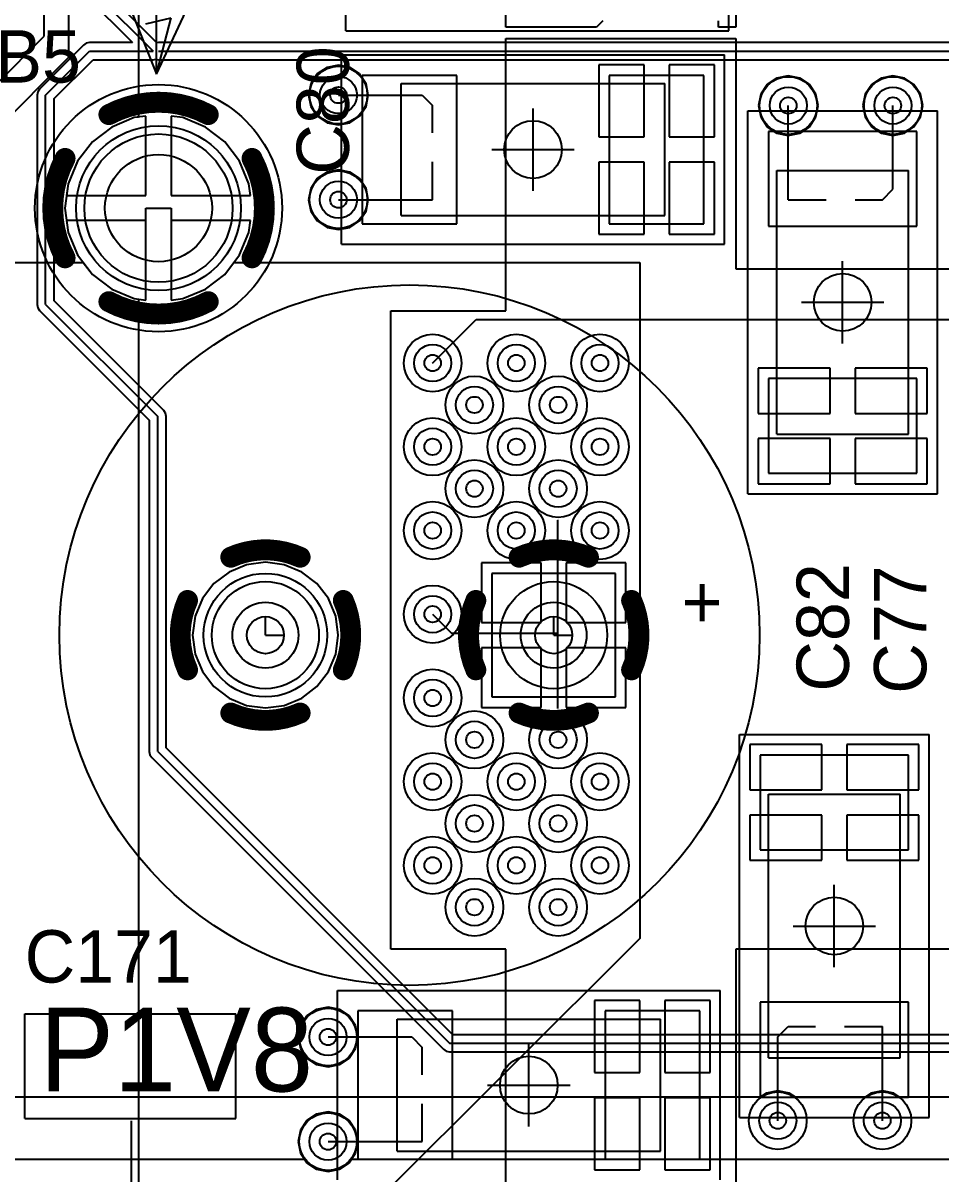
# Model space of a CAD drawing. Extents: x 28 to 300, y 18 to 330.
# Drawn here: x 205.04 to 216.19, y 114.89 to 128.86 of the extents above; entities that cross this region are included whole.
import ezdxf

# ---------------------------------------------------------------- set-up
doc = ezdxf.new("R2010")
doc.units = 0
for name, color, linetype in [('BOTTOMLAYER', 5, 'CONTINUOUS'), ('BOTTOMSOLDER', 6, 'CONTINUOUS'), ('DRILLDRAWING', 1, 'CONTINUOUS'), ('INTERNALPLANE1', 76, 'CONTINUOUS'), ('INTERNALPLANE6', 136, 'CONTINUOUS'), ('MECHANICAL14', 56, 'CONTINUOUS'), ('MECHANICAL15', 56, 'CONTINUOUS'), ('MECHANICAL8', 56, 'CONTINUOUS'), ('MIDLAYER1', 16, 'CONTINUOUS'), ('MIDLAYER3', 90, 'CONTINUOUS'), ('MULTILAYER', 9, 'CONTINUOUS'), ('PADHOLELAYER', 156, 'CONTINUOUS'), ('TOPLAYER', 1, 'CONTINUOUS'), ('TOPOVERLAY', 2, 'CONTINUOUS'), ('TOPPASTE', 8, 'CONTINUOUS'), ('TOPSOLDER', 216, 'CONTINUOUS'), ('VIAHOLELAYER', 16, 'CONTINUOUS')]:
    doc.layers.add(name, color=color, linetype=linetype)

msp = doc.modelspace()

# ---------------------------------------------------------------- linework, layer by layer
at = {"layer": 'BOTTOMLAYER'}
for p, q in [((208.615, 128.242), (208.537, 128.124)), ((208.733, 128.32), (208.615, 128.242)), ((208.872, 128.348), (208.733, 128.32)), ((209.011, 128.32), (208.872, 128.348)), ((209.128, 128.242), (209.011, 128.32)), ((209.207, 128.124), (209.128, 128.242)), ((214.333, 128.221), (214.194, 128.193)), ((214.472, 128.193), (214.333, 128.221)), ((215.603, 128.221), (215.464, 128.193)), ((215.742, 128.193), (215.603, 128.221)), ((208.537, 128.124), (208.509, 127.986)), ((209.234, 127.986), (209.207, 128.124)), ((214.076, 128.115), (213.998, 127.997)), ((214.194, 128.193), (214.076, 128.115)), ((214.589, 128.115), (214.472, 128.193)), ((214.668, 127.997), (214.589, 128.115)), ((215.346, 128.115), (215.268, 127.997)), ((215.464, 128.193), (215.346, 128.115)), ((215.859, 128.115), (215.742, 128.193)), ((215.938, 127.997), (215.859, 128.115)), ((208.509, 127.986), (208.537, 127.847)), ((209.207, 127.847), (209.234, 127.986)), ((213.998, 127.997), (213.97, 127.859)), ((214.695, 127.859), (214.668, 127.997)), ((215.268, 127.997), (215.24, 127.859)), ((215.965, 127.859), (215.938, 127.997)), ((208.537, 127.847), (208.615, 127.729)), ((209.128, 127.729), (209.207, 127.847)), ((213.97, 127.859), (213.998, 127.72)), ((214.668, 127.72), (214.695, 127.859)), ((215.24, 127.859), (215.268, 127.72)), ((215.938, 127.72), (215.965, 127.859)), ((206.393, 127.712), (206.119, 127.598)), ((206.535, 127.731), (206.393, 127.712)), ((206.535, 126.766), (206.535, 127.731)), ((206.982, 127.712), (206.84, 127.731)), ((206.84, 127.731), (206.84, 126.766)), ((207.256, 127.598), (206.982, 127.712)), ((208.615, 127.729), (208.733, 127.651)), ((209.011, 127.651), (209.128, 127.729)), ((213.998, 127.72), (214.076, 127.602)), ((214.589, 127.602), (214.668, 127.72)), ((215.268, 127.72), (215.346, 127.602)), ((215.859, 127.602), (215.938, 127.72)), ((206.119, 127.598), (205.884, 127.418)), ((207.491, 127.418), (207.256, 127.598)), ((208.733, 127.651), (208.872, 127.623)), ((208.872, 127.623), (209.011, 127.651)), ((214.076, 127.602), (214.194, 127.524)), ((214.194, 127.524), (214.333, 127.496)), ((214.333, 127.496), (214.472, 127.524)), ((214.472, 127.524), (214.589, 127.602)), ((215.346, 127.602), (215.464, 127.524)), ((215.464, 127.524), (215.603, 127.496)), ((215.603, 127.496), (215.742, 127.524)), ((215.742, 127.524), (215.859, 127.602)), ((205.884, 127.418), (205.703, 127.182)), ((207.672, 127.182), (207.491, 127.418)), ((205.703, 127.182), (205.589, 126.908)), ((207.785, 126.908), (207.672, 127.182)), ((208.615, 126.972), (208.537, 126.854)), ((208.733, 127.05), (208.615, 126.972)), ((208.872, 127.078), (208.733, 127.05)), ((209.011, 127.05), (208.872, 127.078)), ((209.128, 126.972), (209.011, 127.05)), ((209.207, 126.854), (209.128, 126.972)), ((205.589, 126.908), (205.571, 126.766)), ((207.804, 126.766), (207.785, 126.908)), ((208.537, 126.854), (208.509, 126.716)), ((209.234, 126.716), (209.207, 126.854)), ((205.571, 126.766), (206.535, 126.766)), ((206.84, 126.766), (207.804, 126.766)), ((208.509, 126.716), (208.537, 126.577)), ((209.207, 126.577), (209.234, 126.716)), ((208.537, 126.577), (208.615, 126.459)), ((209.128, 126.459), (209.207, 126.577)), ((206.535, 126.462), (205.571, 126.462)), ((205.571, 126.462), (205.589, 126.32)), ((206.535, 125.497), (206.535, 126.462)), ((207.804, 126.462), (206.84, 126.462)), ((206.84, 126.462), (206.84, 125.497)), ((207.785, 126.32), (207.804, 126.462)), ((208.615, 126.459), (208.733, 126.381)), ((209.011, 126.381), (209.128, 126.459)), ((205.589, 126.32), (205.703, 126.046)), ((207.672, 126.046), (207.785, 126.32)), ((208.733, 126.381), (208.872, 126.353)), ((208.872, 126.353), (209.011, 126.381)), ((205.703, 126.046), (205.884, 125.81)), ((207.491, 125.81), (207.672, 126.046)), ((205.884, 125.81), (206.119, 125.629)), ((207.256, 125.629), (207.491, 125.81)), ((206.119, 125.629), (206.393, 125.516)), ((206.982, 125.516), (207.256, 125.629)), ((206.393, 125.516), (206.535, 125.497)), ((206.84, 125.497), (206.982, 125.516)), ((207.756, 122.287), (207.543, 122.198)), ((207.985, 122.317), (207.756, 122.287)), ((208.214, 122.287), (207.985, 122.317)), ((208.428, 122.198), (208.214, 122.287)), ((211.333, 122.309), (210.608, 122.309)), ((210.608, 122.309), (210.608, 121.585)), ((211.333, 121.585), (211.333, 122.309)), ((212.362, 122.309), (211.638, 122.309)), ((211.638, 122.309), (211.638, 121.585)), ((212.362, 121.585), (212.362, 122.309)), ((207.543, 122.198), (207.36, 122.058)), ((208.611, 122.058), (208.428, 122.198)), ((212.235, 122.182), (210.735, 122.182)), ((210.735, 122.182), (210.735, 120.682)), ((212.235, 120.682), (212.235, 122.182)), ((207.36, 122.058), (207.219, 121.875)), ((208.751, 121.875), (208.611, 122.058)), ((207.219, 121.875), (207.131, 121.661)), ((208.84, 121.661), (208.751, 121.875)), ((207.131, 121.661), (207.101, 121.432)), ((208.87, 121.432), (208.84, 121.661)), ((210.608, 121.585), (211.333, 121.585)), ((211.638, 121.585), (212.362, 121.585)), ((207.101, 121.432), (207.131, 121.203)), ((208.84, 121.203), (208.87, 121.432)), ((211.333, 121.28), (210.608, 121.28)), ((210.608, 121.28), (210.608, 120.555)), ((211.333, 120.555), (211.333, 121.28)), ((212.362, 121.28), (211.638, 121.28)), ((211.638, 121.28), (211.638, 120.555)), ((212.362, 120.555), (212.362, 121.28)), ((207.131, 121.203), (207.219, 120.99)), ((208.751, 120.99), (208.84, 121.203)), ((207.219, 120.99), (207.36, 120.807)), ((208.611, 120.807), (208.751, 120.99)), ((207.36, 120.807), (207.543, 120.666)), ((208.428, 120.666), (208.611, 120.807)), ((210.735, 120.682), (212.235, 120.682)), ((207.543, 120.666), (207.756, 120.578)), ((207.756, 120.578), (207.985, 120.548)), ((207.985, 120.548), (208.214, 120.578)), ((208.214, 120.578), (208.428, 120.666)), ((210.608, 120.555), (211.333, 120.555)), ((211.638, 120.555), (212.362, 120.555)), ((208.745, 116.918), (208.606, 116.89)), ((208.884, 116.89), (208.745, 116.918)), ((208.488, 116.812), (208.41, 116.694)), ((208.606, 116.89), (208.488, 116.812)), ((209.001, 116.812), (208.884, 116.89)), ((209.08, 116.694), (209.001, 116.812)), ((208.41, 116.694), (208.382, 116.556)), ((209.107, 116.556), (209.08, 116.694)), ((208.382, 116.556), (208.41, 116.417)), ((209.08, 116.417), (209.107, 116.556)), ((208.41, 116.417), (208.488, 116.299)), ((209.001, 116.299), (209.08, 116.417)), ((208.488, 116.299), (208.606, 116.221)), ((208.606, 116.221), (208.745, 116.193)), ((208.745, 116.193), (208.884, 116.221)), ((208.884, 116.221), (209.001, 116.299)), ((213.993, 115.825), (204.925, 115.825)), ((214.067, 115.874), (213.993, 115.825)), ((214.206, 115.902), (214.067, 115.874)), ((214.345, 115.874), (214.206, 115.902)), ((214.419, 115.825), (214.345, 115.874)), ((215.263, 115.825), (214.419, 115.825)), ((215.337, 115.874), (215.263, 115.825)), ((215.476, 115.902), (215.337, 115.874)), ((215.615, 115.874), (215.476, 115.902)), ((215.689, 115.825), (215.615, 115.874)), ((216.533, 115.825), (215.689, 115.825)), ((204.743, 115.072), (208.46, 115.072)), ((208.46, 115.072), (208.488, 115.029)), ((208.488, 115.029), (208.606, 114.951)), ((208.884, 114.951), (209.001, 115.029)), ((209.001, 115.029), (209.03, 115.072)), ((209.03, 115.072), (223.562, 115.072)), ((208.606, 114.951), (208.745, 114.923)), ((208.745, 114.923), (208.884, 114.951))]:
    msp.add_line(p, q, dxfattribs=at)
for centre, radius in [((208.872, 127.986), 0.225), ((214.333, 127.859), 0.225), ((215.603, 127.859), 0.225), ((206.687, 126.614), 1), ((208.872, 126.716), 0.225), ((210.015, 124.734), 0.225), ((211.031, 124.734), 0.225), ((212.047, 124.734), 0.225), ((210.523, 124.226), 0.225), ((211.539, 124.226), 0.225), ((210.015, 123.718), 0.225), ((211.031, 123.718), 0.225), ((212.047, 123.718), 0.225), ((210.523, 123.21), 0.225), ((211.539, 123.21), 0.225), ((210.015, 122.702), 0.225), ((211.031, 122.702), 0.225), ((212.047, 122.702), 0.225), ((207.985, 121.432), 0.75), ((210.015, 121.686), 0.225), ((210.015, 120.67), 0.225), ((210.523, 120.162), 0.225), ((211.539, 120.162), 0.225), ((210.015, 119.654), 0.225), ((211.031, 119.654), 0.225), ((212.047, 119.654), 0.225), ((210.523, 119.146), 0.225), ((211.539, 119.146), 0.225), ((210.015, 118.638), 0.225), ((211.031, 118.638), 0.225), ((212.047, 118.638), 0.225), ((210.523, 118.13), 0.225), ((211.539, 118.13), 0.225), ((208.745, 116.556), 0.225), ((214.206, 115.54), 0.225), ((215.476, 115.54), 0.225), ((208.745, 115.286), 0.225)]:
    msp.add_circle(centre, radius, dxfattribs=at)
at = {"layer": 'BOTTOMSOLDER'}
for p, q in [((212.235, 122.182), (210.735, 122.182)), ((210.735, 122.182), (210.735, 120.682)), ((212.235, 120.682), (212.235, 122.182)), ((210.735, 120.682), (212.235, 120.682))]:
    msp.add_line(p, q, dxfattribs=at)
for centre, radius in [((206.687, 126.614), 1), ((207.985, 121.432), 0.75)]:
    msp.add_circle(centre, radius, dxfattribs=at)
at = {"layer": 'DRILLDRAWING'}
for centre, radius in [((208.872, 127.986), 0.1), ((214.333, 127.859), 0.1), ((215.603, 127.859), 0.1), ((206.687, 126.614), 0.65), ((208.872, 126.716), 0.1), ((210.015, 124.734), 0.1), ((211.031, 124.734), 0.1), ((212.047, 124.734), 0.1), ((210.523, 124.226), 0.1), ((211.539, 124.226), 0.1), ((210.015, 123.718), 0.1), ((211.031, 123.718), 0.1), ((212.047, 123.718), 0.1), ((210.523, 123.21), 0.1), ((211.539, 123.21), 0.1), ((210.015, 122.702), 0.1), ((211.031, 122.702), 0.1), ((212.047, 122.702), 0.1), ((207.985, 121.432), 0.4), ((211.485, 121.432), 0.4), ((210.015, 121.686), 0.1), ((210.015, 120.67), 0.1), ((210.523, 120.162), 0.1), ((211.539, 120.162), 0.1), ((210.015, 119.654), 0.1), ((211.031, 119.654), 0.1), ((212.047, 119.654), 0.1), ((210.523, 119.146), 0.1), ((211.539, 119.146), 0.1), ((210.015, 118.638), 0.1), ((211.031, 118.638), 0.1), ((212.047, 118.638), 0.1), ((210.523, 118.13), 0.1), ((211.539, 118.13), 0.1), ((208.745, 116.556), 0.1), ((214.206, 115.54), 0.1), ((215.476, 115.54), 0.1), ((208.745, 115.286), 0.1)]:
    msp.add_circle(centre, radius, dxfattribs=at)
at = {"layer": 'INTERNALPLANE1'}
for p, q in [((206.668, 128.619), (198.616, 136.67)), ((198.5, 136.493), (206.371, 128.623)), ((198.543, 136.597), (206.621, 128.519)), ((205.776, 128.592), (205.243, 128.059)), ((205.316, 127.986), (205.849, 128.519)), ((205.81, 128.615), (205.776, 128.592)), ((205.849, 128.623), (205.81, 128.615)), ((206.371, 128.623), (205.849, 128.623)), ((205.849, 128.623), (205.849, 128.623)), ((205.849, 128.519), (206.621, 128.519)), ((206.687, 128.623), (206.668, 128.619)), ((225.202, 128.623), (206.687, 128.623)), ((206.687, 128.519), (225.331, 128.519)), ((205.419, 127.943), (205.892, 128.415)), ((205.892, 128.415), (206.621, 128.415)), ((206.621, 128.415), (206.654, 128.422)), ((206.621, 128.415), (206.621, 128.415)), ((206.654, 128.422), (206.687, 128.415)), ((206.687, 128.415), (225.202, 128.415)), ((205.22, 128.025), (205.212, 127.986)), ((205.212, 127.986), (205.212, 127.986)), ((205.212, 127.986), (205.212, 125.446)), ((205.243, 128.059), (205.22, 128.025)), ((205.316, 125.446), (205.316, 127.986)), ((205.419, 125.488), (205.419, 127.943)), ((205.212, 125.446), (205.212, 125.446)), ((205.212, 125.446), (205.22, 125.406)), ((205.316, 125.446), (206.677, 124.084)), ((206.751, 124.157), (205.419, 125.488)), ((205.22, 125.406), (205.243, 125.372)), ((205.243, 125.372), (206.574, 124.041)), ((206.574, 124.041), (206.574, 120.02)), ((206.677, 120.02), (206.677, 124.084)), ((206.773, 124.124), (206.751, 124.157)), ((206.781, 124.084), (206.773, 124.124)), ((206.781, 120.063), (206.781, 124.084)), ((206.574, 120.02), (206.574, 120.02)), ((206.574, 120.02), (206.582, 119.98)), ((206.582, 119.98), (206.604, 119.947)), ((206.677, 120.02), (210.218, 116.479)), ((210.261, 116.583), (206.781, 120.063)), ((206.604, 119.947), (210.145, 116.406)), ((225.227, 116.583), (210.261, 116.583)), ((210.145, 116.406), (210.178, 116.384)), ((210.178, 116.384), (210.218, 116.376)), ((210.218, 116.479), (225.306, 116.479)), ((210.218, 116.376), (225.306, 116.376))]:
    msp.add_line(p, q, dxfattribs=at)
at = {"layer": 'INTERNALPLANE1', "const_width": 0.254}
for points in [[(206.084, 127.749, -0.249328), (207.291, 127.749)], [(205.553, 126.011, -0.249328), (205.553, 127.217)], [(207.822, 127.217, -0.249328), (207.822, 126.011)], [(207.291, 125.479, -0.249328), (206.084, 125.479)], [(211.064, 122.378, -0.212557), (211.906, 122.378)], [(210.54, 121.011, -0.212557), (210.54, 121.853)], [(212.431, 121.853, -0.212557), (212.431, 121.011)], [(211.906, 120.487, -0.212557), (211.064, 120.487)]]:
    msp.add_lwpolyline(points, format="xyb", dxfattribs=at)
at = {"layer": 'INTERNALPLANE1', "const_width": 0.127}
for points in [[(206.021, 127.749, 1), (206.148, 127.749, 1)], [(207.227, 127.749, 1), (207.354, 127.749, 1)], [(205.489, 127.217, 1), (205.616, 127.217, 1)], [(207.759, 127.217, 1), (207.886, 127.217, 1)], [(205.489, 126.011, 1), (205.616, 126.011, 1)], [(207.759, 126.011, 1), (207.886, 126.011, 1)], [(206.021, 125.479, 1), (206.148, 125.479, 1)], [(207.227, 125.479, 1), (207.354, 125.479, 1)], [(211.001, 122.378, 1), (211.128, 122.378, 1)], [(211.843, 122.378, 1), (211.97, 122.378, 1)], [(210.476, 121.853, 1), (210.603, 121.853, 1)], [(212.367, 121.853, 1), (212.494, 121.853, 1)], [(210.476, 121.011, 1), (210.603, 121.011, 1)], [(212.367, 121.011, 1), (212.494, 121.011, 1)], [(211.001, 120.487, 1), (211.128, 120.487, 1)], [(211.843, 120.487, 1), (211.97, 120.487, 1)]]:
    msp.add_lwpolyline(points, format="xyb", close=True, dxfattribs=at)
at = {"layer": 'INTERNALPLANE1'}
for centre, radius in [((208.872, 127.986), 0.35), ((214.333, 127.859), 0.35), ((215.603, 127.859), 0.35), ((208.872, 126.716), 0.35), ((207.985, 121.432), 0.65), ((208.745, 116.556), 0.35), ((214.206, 115.54), 0.35), ((215.476, 115.54), 0.35), ((208.745, 115.286), 0.35)]:
    msp.add_circle(centre, radius, dxfattribs=at)
at = {"layer": 'INTERNALPLANE6', "const_width": 0.254}
for points in [[(207.564, 122.378, -0.212557), (208.406, 122.378)], [(207.04, 121.011, -0.212557), (207.04, 121.853)], [(208.931, 121.853, -0.212557), (208.931, 121.011)], [(208.406, 120.487, -0.212557), (207.564, 120.487)]]:
    msp.add_lwpolyline(points, format="xyb", dxfattribs=at)
at = {"layer": 'INTERNALPLANE6', "const_width": 0.127}
for points in [[(207.501, 122.378, 1), (207.628, 122.378, 1)], [(208.343, 122.378, 1), (208.47, 122.378, 1)], [(206.976, 121.853, 1), (207.103, 121.853, 1)], [(208.867, 121.853, 1), (208.994, 121.853, 1)], [(206.976, 121.011, 1), (207.103, 121.011, 1)], [(208.867, 121.011, 1), (208.994, 121.011, 1)], [(207.501, 120.487, 1), (207.628, 120.487, 1)], [(208.343, 120.487, 1), (208.47, 120.487, 1)]]:
    msp.add_lwpolyline(points, format="xyb", close=True, dxfattribs=at)
at = {"layer": 'INTERNALPLANE6'}
for centre, radius in [((206.687, 126.614), 0.9), ((210.015, 124.734), 0.35), ((211.031, 124.734), 0.35), ((212.047, 124.734), 0.35), ((210.523, 124.226), 0.35), ((211.539, 124.226), 0.35), ((210.015, 123.718), 0.35), ((211.031, 123.718), 0.35), ((212.047, 123.718), 0.35), ((210.523, 123.21), 0.35), ((211.539, 123.21), 0.35), ((210.015, 122.702), 0.35), ((211.031, 122.702), 0.35), ((212.047, 122.702), 0.35), ((211.485, 121.432), 0.65), ((210.015, 121.686), 0.35), ((210.015, 120.67), 0.35), ((210.523, 120.162), 0.35), ((211.539, 120.162), 0.35), ((210.015, 119.654), 0.35), ((211.031, 119.654), 0.35), ((212.047, 119.654), 0.35), ((210.523, 119.146), 0.35), ((211.539, 119.146), 0.35), ((210.015, 118.638), 0.35), ((211.031, 118.638), 0.35), ((212.047, 118.638), 0.35), ((210.523, 118.13), 0.35), ((211.539, 118.13), 0.35)]:
    msp.add_circle(centre, radius, dxfattribs=at)
at = {"layer": 'MECHANICAL14'}
for p, q in [((209.634, 128.125), (212.834, 128.125)), ((209.634, 126.525), (209.634, 128.125)), ((212.834, 126.525), (212.834, 128.125)), ((214.193, 123.871), (214.193, 127.071)), ((214.193, 127.071), (215.793, 127.071)), ((215.793, 123.871), (215.793, 127.071)), ((209.634, 126.525), (212.834, 126.525)), ((214.193, 123.871), (215.793, 123.871)), ((214.092, 119.502), (215.692, 119.502)), ((214.092, 116.302), (214.092, 119.502)), ((215.692, 116.302), (215.692, 119.502)), ((209.583, 116.771), (212.783, 116.771)), ((209.583, 115.171), (209.583, 116.771)), ((212.783, 115.171), (212.783, 116.771)), ((214.092, 116.302), (215.692, 116.302)), ((209.583, 115.171), (212.783, 115.171))]:
    msp.add_line(p, q, dxfattribs=at)
for centre, radius in [((206.687, 126.614), 1.5), ((209.735, 121.432), 4.25)]:
    msp.add_circle(centre, radius, dxfattribs=at)
at = {"layer": 'MECHANICAL15'}
for p, q in [((208.96, 128.766), (208.96, 131.066)), ((213.61, 128.766), (213.61, 131.066)), ((208.96, 128.766), (213.61, 128.766)), ((208.909, 128.475), (213.559, 128.475)), ((208.909, 126.175), (208.909, 128.475)), ((213.559, 126.175), (213.559, 128.475)), ((211.234, 126.825), (211.234, 127.825)), ((213.843, 123.146), (213.843, 127.796)), ((213.843, 127.796), (216.143, 127.796)), ((216.143, 123.146), (216.143, 127.796)), ((210.734, 127.325), (211.734, 127.325)), ((208.909, 126.175), (213.559, 126.175)), ((214.993, 124.971), (214.993, 125.971)), ((214.493, 125.471), (215.493, 125.471)), ((213.843, 123.146), (216.143, 123.146)), ((213.742, 120.227), (216.042, 120.227)), ((213.742, 115.577), (213.742, 120.227)), ((216.042, 115.577), (216.042, 120.227)), ((214.892, 117.402), (214.892, 118.402)), ((214.392, 117.902), (215.392, 117.902)), ((208.858, 117.121), (213.508, 117.121)), ((208.858, 114.821), (208.858, 117.121)), ((213.508, 114.821), (213.508, 117.121)), ((211.183, 115.471), (211.183, 116.471)), ((210.683, 115.971), (211.683, 115.971)), ((213.742, 115.577), (216.042, 115.577))]:
    msp.add_line(p, q, dxfattribs=at)
for centre in [(211.234, 127.325), (214.993, 125.471), (214.892, 117.902), (211.183, 115.971)]:
    msp.add_circle(centre, 0.35, dxfattribs=at)
at = {"layer": 'MECHANICAL8'}
for p, q in [((207.985, 121.432), (207.985, 121.657)), ((211.485, 121.432), (211.485, 121.657)), ((207.985, 121.432), (208.21, 121.432)), ((211.485, 121.432), (211.71, 121.432))]:
    msp.add_line(p, q, dxfattribs=at)
for centre in [(207.985, 121.432), (211.485, 121.432)]:
    msp.add_circle(centre, 0.225, dxfattribs=at)
at = {"layer": 'MIDLAYER1'}
for p, q in [((206.535, 125.497), (206.535, 126.614)), ((206.535, 126.614), (206.84, 126.614)), ((206.84, 126.614), (206.84, 125.497)), ((200.473, 125.954), (205.774, 125.954)), ((205.774, 125.954), (205.884, 125.81)), ((207.491, 125.81), (207.601, 125.954)), ((207.601, 125.954), (212.529, 125.954)), ((212.529, 125.954), (212.529, 117.749)), ((205.884, 125.81), (206.119, 125.629)), ((207.256, 125.629), (207.491, 125.81)), ((206.119, 125.629), (206.393, 125.516)), ((206.982, 125.516), (207.256, 125.629)), ((206.393, 125.516), (206.535, 125.497)), ((206.84, 125.497), (206.982, 125.516)), ((207.756, 122.287), (207.543, 122.198)), ((207.985, 122.317), (207.756, 122.287)), ((208.214, 122.287), (207.985, 122.317)), ((208.428, 122.198), (208.214, 122.287)), ((211.333, 122.309), (210.608, 122.309)), ((210.608, 122.309), (210.608, 121.585)), ((211.333, 121.585), (211.333, 122.309)), ((212.362, 122.309), (211.638, 122.309)), ((211.638, 122.309), (211.638, 121.585)), ((212.362, 121.585), (212.362, 122.309)), ((207.543, 122.198), (207.36, 122.058)), ((208.611, 122.058), (208.428, 122.198)), ((212.235, 122.182), (210.735, 122.182)), ((210.735, 122.182), (210.735, 120.682)), ((212.235, 120.682), (212.235, 122.182)), ((207.36, 122.058), (207.219, 121.875)), ((208.751, 121.875), (208.611, 122.058)), ((207.219, 121.875), (207.131, 121.661)), ((208.84, 121.661), (208.751, 121.875)), ((207.131, 121.661), (207.101, 121.432)), ((208.87, 121.432), (208.84, 121.661)), ((210.608, 121.585), (211.333, 121.585)), ((211.638, 121.585), (212.362, 121.585)), ((207.101, 121.432), (207.131, 121.203)), ((208.84, 121.203), (208.87, 121.432)), ((211.333, 121.28), (210.608, 121.28)), ((210.608, 121.28), (210.608, 120.555)), ((211.333, 120.555), (211.333, 121.28)), ((212.362, 121.28), (211.638, 121.28)), ((211.638, 121.28), (211.638, 120.555)), ((212.362, 120.555), (212.362, 121.28)), ((207.131, 121.203), (207.219, 120.99)), ((208.751, 120.99), (208.84, 121.203)), ((207.219, 120.99), (207.36, 120.807)), ((208.611, 120.807), (208.751, 120.99)), ((207.36, 120.807), (207.543, 120.666)), ((208.428, 120.666), (208.611, 120.807)), ((210.735, 120.682), (212.235, 120.682)), ((207.543, 120.666), (207.756, 120.578)), ((207.756, 120.578), (207.985, 120.548)), ((207.985, 120.548), (208.214, 120.578)), ((208.214, 120.578), (208.428, 120.666)), ((210.608, 120.555), (211.333, 120.555)), ((211.638, 120.555), (212.362, 120.555)), ((212.529, 117.749), (208.53, 113.766)), ((208.745, 116.918), (208.606, 116.89)), ((208.884, 116.89), (208.745, 116.918)), ((208.488, 116.812), (208.41, 116.694)), ((208.606, 116.89), (208.488, 116.812)), ((209.001, 116.812), (208.884, 116.89)), ((209.08, 116.694), (209.001, 116.812)), ((208.41, 116.694), (208.382, 116.556)), ((209.107, 116.556), (209.08, 116.694)), ((208.382, 116.556), (208.41, 116.417)), ((209.08, 116.417), (209.107, 116.556)), ((208.41, 116.417), (208.488, 116.299)), ((209.001, 116.299), (209.08, 116.417)), ((208.488, 116.299), (208.606, 116.221)), ((208.606, 116.221), (208.745, 116.193)), ((208.745, 116.193), (208.884, 116.221)), ((208.884, 116.221), (209.001, 116.299)), ((208.488, 115.542), (208.41, 115.424)), ((208.606, 115.62), (208.488, 115.542)), ((208.745, 115.648), (208.606, 115.62)), ((208.884, 115.62), (208.745, 115.648)), ((209.001, 115.542), (208.884, 115.62)), ((209.08, 115.424), (209.001, 115.542)), ((208.41, 115.424), (208.382, 115.286)), ((209.107, 115.286), (209.08, 115.424)), ((208.382, 115.286), (208.41, 115.147)), ((209.08, 115.147), (209.107, 115.286)), ((208.41, 115.147), (208.488, 115.029)), ((209.001, 115.029), (209.08, 115.147)), ((208.488, 115.029), (208.606, 114.951)), ((208.884, 114.951), (209.001, 115.029)), ((208.606, 114.951), (208.745, 114.923)), ((208.745, 114.923), (208.884, 114.951))]:
    msp.add_line(p, q, dxfattribs=at)
for centre, radius in [((208.872, 127.986), 0.225), ((214.333, 127.859), 0.225), ((215.603, 127.859), 0.225), ((206.687, 126.614), 1), ((208.872, 126.716), 0.225), ((210.015, 124.734), 0.225), ((211.031, 124.734), 0.225), ((212.047, 124.734), 0.225), ((210.523, 124.226), 0.225), ((211.539, 124.226), 0.225), ((210.015, 123.718), 0.225), ((211.031, 123.718), 0.225), ((212.047, 123.718), 0.225), ((210.523, 123.21), 0.225), ((211.539, 123.21), 0.225), ((210.015, 122.702), 0.225), ((211.031, 122.702), 0.225), ((212.047, 122.702), 0.225), ((207.985, 121.432), 0.75), ((210.015, 121.686), 0.225), ((210.015, 120.67), 0.225), ((210.523, 120.162), 0.225), ((211.539, 120.162), 0.225), ((210.015, 119.654), 0.225), ((211.031, 119.654), 0.225), ((212.047, 119.654), 0.225), ((210.523, 119.146), 0.225), ((211.539, 119.146), 0.225), ((210.015, 118.638), 0.225), ((211.031, 118.638), 0.225), ((212.047, 118.638), 0.225), ((210.523, 118.13), 0.225), ((211.539, 118.13), 0.225), ((208.745, 116.556), 0.225), ((214.206, 115.54), 0.225), ((215.476, 115.54), 0.225), ((208.745, 115.286), 0.225)]:
    msp.add_circle(centre, radius, dxfattribs=at)
at = {"layer": 'MIDLAYER3'}
for p, q in [((206.442, 131.75), (206.442, 127.718)), ((206.393, 127.712), (206.119, 127.598)), ((206.442, 127.718), (206.393, 127.712)), ((206.119, 127.598), (205.884, 127.418)), ((205.884, 127.418), (205.703, 127.182)), ((205.703, 127.182), (205.589, 126.908)), ((205.589, 126.908), (205.551, 126.614)), ((205.551, 126.614), (205.589, 126.32)), ((205.589, 126.32), (205.703, 126.046)), ((205.703, 126.046), (205.884, 125.81)), ((205.884, 125.81), (206.119, 125.629)), ((206.119, 125.629), (206.393, 125.516)), ((206.393, 125.516), (206.442, 125.509)), ((206.442, 125.509), (206.442, 113.681)), ((210.015, 124.734), (210.542, 125.261)), ((210.542, 125.261), (242.547, 125.261)), ((212.235, 122.182), (210.735, 122.182)), ((210.735, 122.182), (210.735, 120.682)), ((212.235, 120.682), (212.235, 122.182)), ((210.735, 120.682), (212.235, 120.682))]:
    msp.add_line(p, q, dxfattribs=at)
for centre, radius in [((208.872, 127.986), 0.225), ((214.333, 127.859), 0.225), ((215.603, 127.859), 0.225), ((206.687, 126.614), 1), ((208.872, 126.716), 0.225), ((210.015, 124.734), 0.225), ((211.031, 124.734), 0.225), ((212.047, 124.734), 0.225), ((210.523, 124.226), 0.225), ((211.539, 124.226), 0.225), ((210.015, 123.718), 0.225), ((211.031, 123.718), 0.225), ((212.047, 123.718), 0.225), ((210.523, 123.21), 0.225), ((211.539, 123.21), 0.225), ((210.015, 122.702), 0.225), ((211.031, 122.702), 0.225), ((212.047, 122.702), 0.225), ((207.985, 121.432), 0.75), ((210.015, 121.686), 0.225), ((210.015, 120.67), 0.225), ((210.523, 120.162), 0.225), ((211.539, 120.162), 0.225), ((210.015, 119.654), 0.225), ((211.031, 119.654), 0.225), ((212.047, 119.654), 0.225), ((210.523, 119.146), 0.225), ((211.539, 119.146), 0.225), ((210.015, 118.638), 0.225), ((211.031, 118.638), 0.225), ((212.047, 118.638), 0.225), ((210.523, 118.13), 0.225), ((211.539, 118.13), 0.225), ((208.745, 116.556), 0.225), ((214.206, 115.54), 0.225), ((215.476, 115.54), 0.225), ((208.745, 115.286), 0.225)]:
    msp.add_circle(centre, radius, dxfattribs=at)
at = {"layer": 'MULTILAYER'}
for p, q in [((212.235, 122.182), (210.735, 122.182)), ((210.735, 122.182), (210.735, 120.682)), ((212.235, 120.682), (212.235, 122.182)), ((210.735, 120.682), (212.235, 120.682))]:
    msp.add_line(p, q, dxfattribs=at)
for centre, radius in [((208.872, 127.986), 0.225), ((214.333, 127.859), 0.225), ((215.603, 127.859), 0.225), ((206.687, 126.614), 1), ((208.872, 126.716), 0.225), ((210.015, 124.734), 0.225), ((211.031, 124.734), 0.225), ((212.047, 124.734), 0.225), ((210.523, 124.226), 0.225), ((211.539, 124.226), 0.225), ((210.015, 123.718), 0.225), ((211.031, 123.718), 0.225), ((212.047, 123.718), 0.225), ((210.523, 123.21), 0.225), ((211.539, 123.21), 0.225), ((210.015, 122.702), 0.225), ((211.031, 122.702), 0.225), ((212.047, 122.702), 0.225), ((207.985, 121.432), 0.75), ((210.015, 121.686), 0.225), ((210.015, 120.67), 0.225), ((210.523, 120.162), 0.225), ((211.539, 120.162), 0.225), ((210.015, 119.654), 0.225), ((211.031, 119.654), 0.225), ((212.047, 119.654), 0.225), ((210.523, 119.146), 0.225), ((211.539, 119.146), 0.225), ((210.015, 118.638), 0.225), ((211.031, 118.638), 0.225), ((212.047, 118.638), 0.225), ((210.523, 118.13), 0.225), ((211.539, 118.13), 0.225), ((208.745, 116.556), 0.225), ((214.206, 115.54), 0.225), ((215.476, 115.54), 0.225), ((208.745, 115.286), 0.225)]:
    msp.add_circle(centre, radius, dxfattribs=at)
at = {"layer": 'PADHOLELAYER'}
for centre, radius in [((206.687, 126.614), 0.65), ((207.985, 121.432), 0.4), ((211.485, 121.432), 0.4)]:
    msp.add_circle(centre, radius, dxfattribs=at)
at = {"layer": 'TOPLAYER'}
for p, q in [((205.6, 128.448), (205.6, 145.33)), ((205.3, 128.7), (205.3, 144.257)), ((210.904, 128.809), (210.904, 131.669)), ((213.698, 131.669), (213.698, 128.809)), ((212.003, 128.809), (210.904, 128.809)), ((212.083, 128.889), (212.003, 128.809)), ((213.487, 128.809), (213.487, 128.889)), ((213.698, 128.809), (213.487, 128.809)), ((213.487, 128.809), (213.487, 128.809)), ((202.072, 125.472), (205.3, 128.7)), ((210.904, 125.369), (210.904, 128.671)), ((210.904, 128.671), (213.698, 128.671)), ((213.698, 128.671), (213.698, 125.877)), ((202.192, 125.039), (205.6, 128.448)), ((210.309, 128.225), (209.159, 128.225)), ((209.159, 128.225), (209.159, 126.425)), ((210.309, 126.425), (210.309, 128.225)), ((212.582, 128.352), (212.032, 128.352)), ((212.032, 128.352), (212.032, 127.478)), ((213.309, 128.225), (212.159, 128.225)), ((212.159, 128.225), (212.159, 126.425)), ((212.582, 127.478), (212.582, 128.352)), ((213.436, 128.352), (212.886, 128.352)), ((212.886, 128.352), (212.886, 127.478)), ((213.309, 126.425), (213.309, 128.225)), ((213.436, 127.478), (213.436, 128.352)), ((208.872, 127.986), (209.734, 127.986)), ((209.734, 127.986), (209.888, 127.986)), ((209.888, 127.986), (210.015, 127.859)), ((210.015, 127.527), (210.015, 127.859)), ((214.333, 126.971), (214.333, 127.859)), ((215.603, 126.971), (215.603, 127.859)), ((214.093, 127.546), (214.093, 126.396)), ((215.893, 127.546), (214.093, 127.546)), ((215.893, 126.396), (215.893, 127.546)), ((212.032, 127.478), (212.582, 127.478)), ((212.886, 127.478), (213.436, 127.478)), ((210.015, 126.716), (210.015, 127.174)), ((212.582, 127.173), (212.032, 127.173)), ((212.032, 127.173), (212.032, 126.298)), ((212.582, 126.298), (212.582, 127.173)), ((213.436, 127.173), (212.886, 127.173)), ((212.886, 127.173), (212.886, 126.298)), ((213.436, 126.298), (213.436, 127.173)), ((214.333, 126.716), (214.333, 126.971)), ((215.603, 126.843), (215.603, 126.971)), ((215.476, 126.716), (215.603, 126.843)), ((208.872, 126.716), (209.734, 126.716)), ((209.734, 126.716), (210.015, 126.716)), ((214.333, 126.716), (214.791, 126.716)), ((215.144, 126.716), (215.476, 126.716)), ((209.159, 126.425), (210.309, 126.425)), ((212.159, 126.425), (213.309, 126.425)), ((212.032, 126.298), (212.582, 126.298)), ((212.886, 126.298), (213.436, 126.298)), ((214.093, 126.396), (215.893, 126.396)), ((213.698, 125.877), (223.985, 125.877)), ((209.507, 117.622), (209.507, 125.369)), ((209.507, 125.369), (210.904, 125.369)), ((214.841, 124.673), (213.966, 124.673)), ((213.966, 124.673), (213.966, 124.123)), ((214.841, 124.123), (214.841, 124.673)), ((216.02, 124.673), (215.146, 124.673)), ((215.146, 124.673), (215.146, 124.123)), ((216.02, 124.123), (216.02, 124.673)), ((214.093, 124.546), (214.093, 123.396)), ((215.893, 124.546), (214.093, 124.546)), ((215.893, 123.396), (215.893, 124.546)), ((213.966, 124.123), (214.841, 124.123)), ((215.146, 124.123), (216.02, 124.123)), ((214.841, 123.819), (213.966, 123.819)), ((213.966, 123.819), (213.966, 123.269)), ((214.841, 123.269), (214.841, 123.819)), ((216.02, 123.819), (215.146, 123.819)), ((215.146, 123.819), (215.146, 123.269)), ((216.02, 123.269), (216.02, 123.819)), ((214.093, 123.396), (215.893, 123.396)), ((213.966, 123.269), (214.841, 123.269)), ((215.146, 123.269), (216.02, 123.269)), ((211.536, 122.827), (211.539, 122.829)), ((211.536, 122.702), (211.536, 122.827)), ((211.536, 121.458), (211.536, 122.702)), ((211.333, 122.309), (210.608, 122.309)), ((210.608, 122.309), (210.608, 121.585)), ((211.333, 121.585), (211.333, 122.309)), ((212.362, 122.309), (211.638, 122.309)), ((211.638, 122.309), (211.638, 121.585)), ((212.362, 121.585), (212.362, 122.309)), ((212.235, 122.182), (210.735, 122.182)), ((210.735, 122.182), (210.735, 120.682)), ((212.235, 120.682), (212.235, 122.182)), ((210.015, 121.686), (210.243, 121.458)), ((210.608, 121.585), (211.333, 121.585)), ((211.638, 121.585), (212.362, 121.585)), ((210.243, 121.458), (211.485, 121.458)), ((211.485, 121.458), (211.536, 121.458)), ((211.536, 121.432), (211.536, 121.458)), ((211.536, 120.541), (211.536, 121.432)), ((211.333, 121.28), (210.608, 121.28)), ((210.608, 121.28), (210.608, 120.555)), ((211.333, 120.555), (211.333, 121.28)), ((212.362, 121.28), (211.638, 121.28)), ((211.638, 121.28), (211.638, 120.555)), ((212.362, 120.555), (212.362, 121.28)), ((210.735, 120.682), (212.235, 120.682)), ((210.608, 120.555), (211.333, 120.555)), ((211.638, 120.555), (212.362, 120.555)), ((214.739, 120.104), (213.865, 120.104)), ((213.865, 120.104), (213.865, 119.554)), ((214.739, 119.554), (214.739, 120.104)), ((215.919, 120.104), (215.044, 120.104)), ((215.044, 120.104), (215.044, 119.554)), ((215.919, 119.554), (215.919, 120.104)), ((215.792, 119.977), (213.992, 119.977)), ((213.992, 119.977), (213.992, 118.827)), ((215.792, 118.827), (215.792, 119.977)), ((213.865, 119.554), (214.739, 119.554)), ((215.044, 119.554), (215.919, 119.554)), ((214.739, 119.249), (213.865, 119.249)), ((213.865, 119.249), (213.865, 118.7)), ((214.739, 118.7), (214.739, 119.249)), ((215.919, 119.249), (215.044, 119.249)), ((215.044, 119.249), (215.044, 118.7)), ((215.919, 118.7), (215.919, 119.249)), ((213.992, 118.827), (215.792, 118.827)), ((213.865, 118.7), (214.739, 118.7)), ((215.044, 118.7), (215.919, 118.7)), ((210.904, 117.622), (209.507, 117.622)), ((210.904, 114.559), (210.904, 117.622)), ((223.985, 117.622), (213.698, 117.622)), ((213.698, 117.622), (213.698, 114.559)), ((212.531, 116.998), (211.981, 116.998)), ((211.981, 116.998), (211.981, 116.124)), ((212.531, 116.124), (212.531, 116.998)), ((213.385, 116.998), (212.836, 116.998)), ((212.836, 116.998), (212.836, 116.124)), ((213.385, 116.124), (213.385, 116.998)), ((215.792, 116.977), (213.992, 116.977)), ((213.992, 116.977), (213.992, 115.827)), ((215.792, 115.827), (215.792, 116.977)), ((210.258, 116.871), (209.108, 116.871)), ((209.108, 116.871), (209.108, 115.071)), ((210.258, 115.071), (210.258, 116.871)), ((213.258, 116.871), (212.108, 116.871)), ((212.108, 116.871), (212.108, 115.071)), ((213.258, 115.071), (213.258, 116.871)), ((214.206, 116.556), (214.333, 116.683)), ((214.333, 116.683), (214.664, 116.683)), ((215.017, 116.683), (215.476, 116.683)), ((215.476, 116.402), (215.476, 116.683)), ((208.745, 116.556), (209.683, 116.556)), ((209.683, 116.556), (209.761, 116.556)), ((209.761, 116.556), (209.888, 116.429)), ((214.206, 116.402), (214.206, 116.556)), ((209.888, 116.097), (209.888, 116.429)), ((214.206, 115.54), (214.206, 116.402)), ((215.476, 115.54), (215.476, 116.402)), ((211.981, 116.124), (212.531, 116.124)), ((212.836, 116.124), (213.385, 116.124)), ((212.531, 115.819), (211.981, 115.819)), ((211.981, 115.819), (211.981, 114.944)), ((212.531, 114.944), (212.531, 115.819)), ((213.385, 115.819), (212.836, 115.819)), ((212.836, 115.819), (212.836, 114.944)), ((213.385, 114.944), (213.385, 115.819)), ((213.992, 115.827), (215.792, 115.827)), ((209.888, 115.286), (209.888, 115.744)), ((208.745, 115.286), (209.683, 115.286)), ((209.683, 115.286), (209.888, 115.286)), ((209.108, 115.071), (210.258, 115.071)), ((212.108, 115.071), (213.258, 115.071)), ((211.981, 114.944), (212.531, 114.944)), ((212.836, 114.944), (213.385, 114.944))]:
    msp.add_line(p, q, dxfattribs=at)
for centre, radius in [((208.872, 127.986), 0.225), ((214.333, 127.859), 0.225), ((215.603, 127.859), 0.225), ((206.687, 126.614), 1), ((208.872, 126.716), 0.225), ((210.015, 124.734), 0.225), ((211.031, 124.734), 0.225), ((212.047, 124.734), 0.225), ((210.523, 124.226), 0.225), ((211.539, 124.226), 0.225), ((210.015, 123.718), 0.225), ((211.031, 123.718), 0.225), ((212.047, 123.718), 0.225), ((210.523, 123.21), 0.225), ((211.539, 123.21), 0.225), ((210.015, 122.702), 0.225), ((211.031, 122.702), 0.225), ((212.047, 122.702), 0.225), ((207.985, 121.432), 0.75), ((210.015, 121.686), 0.225), ((210.015, 120.67), 0.225), ((210.523, 120.162), 0.225), ((211.539, 120.162), 0.225), ((210.015, 119.654), 0.225), ((211.031, 119.654), 0.225), ((212.047, 119.654), 0.225), ((210.523, 119.146), 0.225), ((211.539, 119.146), 0.225), ((210.015, 118.638), 0.225), ((211.031, 118.638), 0.225), ((212.047, 118.638), 0.225), ((210.523, 118.13), 0.225), ((211.539, 118.13), 0.225), ((208.745, 116.556), 0.225), ((214.206, 115.54), 0.225), ((215.476, 115.54), 0.225), ((208.745, 115.286), 0.225)]:
    msp.add_circle(centre, radius, dxfattribs=at)
at = {"layer": 'TOPOVERLAY'}
for p, q in [((206.662, 128.24), (206.662, 129.713)), ((206.357, 129.002), (206.662, 128.24)), ((206.535, 128.849), (206.84, 128.925)), ((206.662, 128.24), (207.018, 129.002)), ((206.662, 128.24), (206.84, 128.925)), ((210.684, 128.125), (211.784, 128.125)), ((210.684, 126.525), (211.784, 126.525)), ((214.193, 124.921), (214.193, 126.021)), ((215.793, 124.921), (215.793, 126.021)), ((214.092, 117.352), (214.092, 118.452)), ((215.692, 117.352), (215.692, 118.452)), ((205.062, 116.835), (207.627, 116.835)), ((205.062, 115.565), (205.062, 116.835)), ((207.627, 115.565), (207.627, 116.835)), ((210.633, 116.771), (211.733, 116.771)), ((205.062, 115.565), (207.627, 115.565)), ((206.357, 114.066), (206.357, 115.54)), ((210.633, 115.171), (211.733, 115.171))]:
    msp.add_line(p, q, dxfattribs=at)
for centre, radius in [((206.687, 126.614), 1.5), ((209.735, 121.432), 4.25)]:
    msp.add_circle(centre, radius, dxfattribs=at)
at = {"layer": 'TOPPASTE'}
for p, q in [((210.309, 128.225), (209.159, 128.225)), ((209.159, 128.225), (209.159, 126.425)), ((210.309, 126.425), (210.309, 128.225)), ((213.309, 128.225), (212.159, 128.225)), ((212.159, 128.225), (212.159, 126.425)), ((213.309, 126.425), (213.309, 128.225)), ((214.093, 127.546), (214.093, 126.396)), ((215.893, 127.546), (214.093, 127.546)), ((215.893, 126.396), (215.893, 127.546)), ((209.159, 126.425), (210.309, 126.425)), ((212.159, 126.425), (213.309, 126.425)), ((214.093, 126.396), (215.893, 126.396)), ((214.093, 124.546), (214.093, 123.396)), ((215.893, 124.546), (214.093, 124.546)), ((215.893, 123.396), (215.893, 124.546)), ((214.093, 123.396), (215.893, 123.396)), ((215.792, 119.977), (213.992, 119.977)), ((213.992, 119.977), (213.992, 118.827)), ((215.792, 118.827), (215.792, 119.977)), ((213.992, 118.827), (215.792, 118.827)), ((215.792, 116.977), (213.992, 116.977)), ((213.992, 116.977), (213.992, 115.827)), ((215.792, 115.827), (215.792, 116.977)), ((210.258, 116.871), (209.108, 116.871)), ((209.108, 116.871), (209.108, 115.071)), ((210.258, 115.071), (210.258, 116.871)), ((213.258, 116.871), (212.108, 116.871)), ((212.108, 116.871), (212.108, 115.071)), ((213.258, 115.071), (213.258, 116.871)), ((213.992, 115.827), (215.792, 115.827)), ((209.108, 115.071), (210.258, 115.071)), ((212.108, 115.071), (213.258, 115.071))]:
    msp.add_line(p, q, dxfattribs=at)
at = {"layer": 'TOPSOLDER'}
for p, q in [((210.309, 128.225), (209.159, 128.225)), ((209.159, 128.225), (209.159, 126.425)), ((210.309, 126.425), (210.309, 128.225)), ((213.309, 128.225), (212.159, 128.225)), ((212.159, 128.225), (212.159, 126.425)), ((213.309, 126.425), (213.309, 128.225)), ((214.093, 127.546), (214.093, 126.396)), ((215.893, 127.546), (214.093, 127.546)), ((215.893, 126.396), (215.893, 127.546)), ((209.159, 126.425), (210.309, 126.425)), ((212.159, 126.425), (213.309, 126.425)), ((214.093, 126.396), (215.893, 126.396)), ((214.093, 124.546), (214.093, 123.396)), ((215.893, 124.546), (214.093, 124.546)), ((215.893, 123.396), (215.893, 124.546)), ((214.093, 123.396), (215.893, 123.396)), ((212.235, 122.182), (210.735, 122.182)), ((210.735, 122.182), (210.735, 120.682)), ((212.235, 120.682), (212.235, 122.182)), ((210.735, 120.682), (212.235, 120.682)), ((215.792, 119.977), (213.992, 119.977)), ((213.992, 119.977), (213.992, 118.827)), ((215.792, 118.827), (215.792, 119.977)), ((213.992, 118.827), (215.792, 118.827)), ((215.792, 116.977), (213.992, 116.977)), ((213.992, 116.977), (213.992, 115.827)), ((215.792, 115.827), (215.792, 116.977)), ((210.258, 116.871), (209.108, 116.871)), ((209.108, 116.871), (209.108, 115.071)), ((210.258, 115.071), (210.258, 116.871)), ((213.258, 116.871), (212.108, 116.871)), ((212.108, 116.871), (212.108, 115.071)), ((213.258, 115.071), (213.258, 116.871)), ((213.992, 115.827), (215.792, 115.827)), ((209.108, 115.071), (210.258, 115.071)), ((212.108, 115.071), (213.258, 115.071))]:
    msp.add_line(p, q, dxfattribs=at)
for centre, radius in [((206.687, 126.614), 1), ((207.985, 121.432), 0.75)]:
    msp.add_circle(centre, radius, dxfattribs=at)
at = {"layer": 'VIAHOLELAYER'}
for centre in [(208.872, 127.986), (214.333, 127.859), (215.603, 127.859), (208.872, 126.716), (210.015, 124.734), (211.031, 124.734), (212.047, 124.734), (210.523, 124.226), (211.539, 124.226), (210.015, 123.718), (211.031, 123.718), (212.047, 123.718), (210.523, 123.21), (211.539, 123.21), (210.015, 122.702), (211.031, 122.702), (212.047, 122.702), (210.015, 121.686), (210.015, 120.67), (210.523, 120.162), (211.539, 120.162), (210.015, 119.654), (211.031, 119.654), (212.047, 119.654), (210.523, 119.146), (211.539, 119.146), (210.015, 118.638), (211.031, 118.638), (212.047, 118.638), (210.523, 118.13), (211.539, 118.13), (208.745, 116.556), (214.206, 115.54), (215.476, 115.54), (208.745, 115.286)]:
    msp.add_circle(centre, 0.1, dxfattribs=at)

# ---------------------------------------------------------------- texts
at = {"layer": 'MECHANICAL14'}
msp.add_text('+', height=0.635, rotation=180, dxfattribs=at).set_placement((213.535, 122.132))
at = {"layer": 'TOPOVERLAY'}
for s, height, p in [('B5', 0.635, (204.706, 128.138)), ('P1V8', 1.016, (205.24, 115.895))]:
    msp.add_text(s, height=height, dxfattribs=at).set_placement(p)
for s, rotation, p in [('C80', 90, (208.999, 127.02)), ('C82', 90, (215.069, 120.747)), ('C77', 90, (216.009, 120.721)), ('+', 180, (213.535, 122.132)), ('C171', 360, (205.062, 117.216))]:
    msp.add_text(s, height=0.635, rotation=rotation, dxfattribs=at).set_placement(p)

doc.saveas('drawing.dxf')
